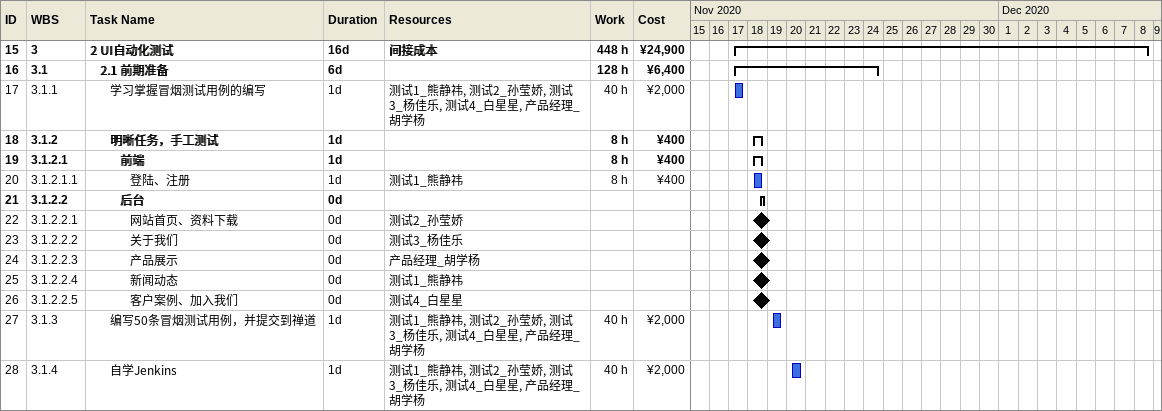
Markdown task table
| ID | WBS | Task | Duration | Start | Finish | Resources | Work (h) | Cost (¥) |
|---|---|---|---|---|---|---|---|---|
| 15 | 3 | **2 UI自动化测试** | 16d | 2020-11-17 | 2020-12-08 | 间接成本 | 448 | 24900 |
| 16 | 3.1 | **2.1 前期准备** | 6d | 2020-11-17 | 2020-11-24 |  | 128 | 6400 |
| 17 | 3.1.1 | 学习掌握冒烟测试用例的编写 | 1d | 2020-11-17 | 2020-11-17 | 测试1_熊静祎, 测试2_孙莹娇, 测试3_杨佳乐, 测试4_白星星, 产品经理_胡学杨 | 40 | 2000 |
| 18 | 3.1.2 | **明晰任务，手工测试** | 1d | 2020-11-18 | 2020-11-18 |  | 8 | 400 |
| 19 | 3.1.2.1 | **前端** | 1d | 2020-11-18 | 2020-11-18 |  | 8 | 400 |
| 20 | 3.1.2.1.1 | 登陆、注册 | 1d | 2020-11-18 | 2020-11-18 | 测试1_熊静祎 | 8 | 400 |
| 21 | 3.1.2.2 | **后台** | 0d | 2020-11-18 | 2020-11-18 |  |  |  |
| 22 | 3.1.2.2.1 | 网站首页、资料下载 | 0d | 2020-11-18 | 2020-11-18 | 测试2_孙莹娇 |  |  |
| 23 | 3.1.2.2.2 | 关于我们 | 0d | 2020-11-18 | 2020-11-18 | 测试3_杨佳乐 |  |  |
| 24 | 3.1.2.2.3 | 产品展示 | 0d | 2020-11-18 | 2020-11-18 | 产品经理_胡学杨 |  |  |
| 25 | 3.1.2.2.4 | 新闻动态 | 0d | 2020-11-18 | 2020-11-18 | 测试1_熊静祎 |  |  |
| 26 | 3.1.2.2.5 | 客户案例、加入我们 | 0d | 2020-11-18 | 2020-11-18 | 测试4_白星星 |  |  |
| 27 | 3.1.3 | 编写50条冒烟测试用例，并提交到禅道 | 1d | 2020-11-19 | 2020-11-19 | 测试1_熊静祎, 测试2_孙莹娇, 测试3_杨佳乐, 测试4_白星星, 产品经理_胡学杨 | 40 | 2000 |
| 28 | 3.1.4 | 自学Jenkins | 1d | 2020-11-20 | 2020-11-20 | 测试1_熊静祎, 测试2_孙莹娇, 测试3_杨佳乐, 测试4_白星星, 产品经理_胡学杨 | 40 | 2000 |
